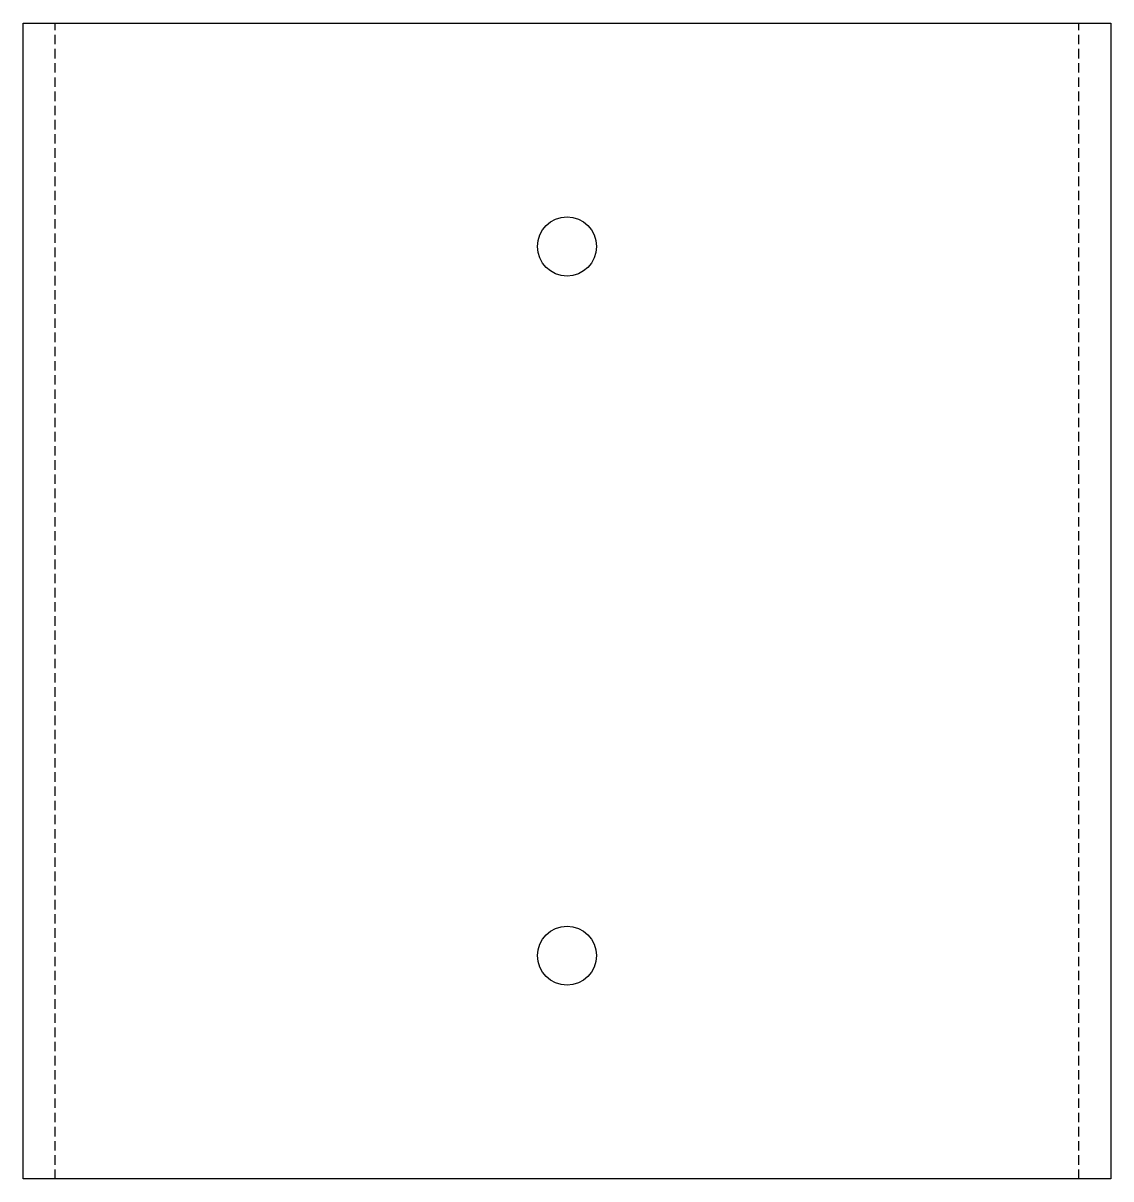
# Model space of a CAD drawing. Header units: millimetres. Extents: x 0 to 460, y 0 to 489.
import ezdxf

# ---------------------------------------------------------------- set-up
doc = ezdxf.new("R2010")
doc.units = ezdxf.units.MM
doc.linetypes.add('DASHED', pattern=[6, 4, -2])
doc.layers.get('0').update_dxf_attribs({"linetype": 'CONTINUOUS'})

msp = doc.modelspace()

# ---------------------------------------------------------------- linework, layer by layer
at = {"linetype": 'CONTINUOUS'}
for p, q in [((0, 0), (0, 488.95)), ((0, 488.95), (12.0028, 488.95)), ((12.0028, 488.95), (15.051025, 488.95)), ((15.051025, 488.95), (445.184625, 488.95)), ((445.184625, 488.95), (448.232849, 488.95)), ((448.232849, 488.95), (460.235649, 488.95)), ((460.235649, 488.95), (460.235649, 0)), ((12.0028, 0), (0, 0)), ((15.051025, 0), (12.0028, 0)), ((445.184625, 0), (15.051025, 0)), ((448.232849, 0), (445.184625, 0)), ((460.235649, 0), (448.232849, 0))]:
    msp.add_line(p, q, dxfattribs=at)
at = {"linetype": 'DASHED'}
for p, q in [((13.526912, 0), (13.526912, 488.95)), ((446.708737, 0), (446.708737, 488.95))]:
    msp.add_line(p, q, dxfattribs=at)
at = {"linetype": 'CONTINUOUS'}
for centre in [(230.117825, 394.45), (230.117825, 94.45)]:
    msp.add_circle(centre, 12.5, dxfattribs=at)

doc.saveas('drawing.dxf')
